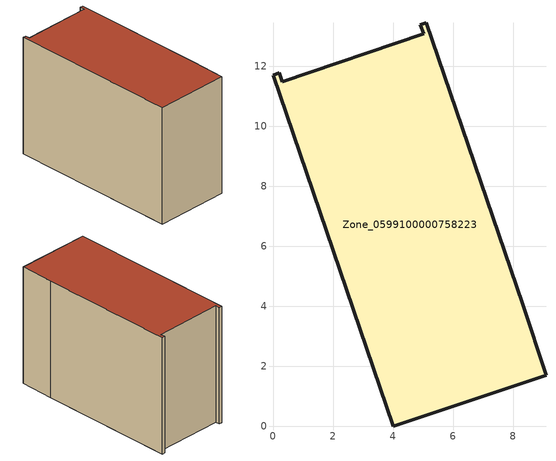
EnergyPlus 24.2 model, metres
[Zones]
Zone_0599100000758223
 floor ground (C_G): 5.02,13.08 4.91,13.38 5.11,13.45 8.32,4.07 9.1,1.7 4.01,0 0,11.7 0.21,11.77 0.32,11.47 z0
 wall outside (C_F): 4.01,0 9.1,1.7 8.32,4.07 5.11,13.45 4.91,13.38 5.02,13.08 0.32,11.47 0.21,11.77 0,11.7 4.01,0 z0:8.65
 roof outside (C_R): 5.02,13.08 0.32,11.47 0.21,11.77 0,11.7 4.01,0 9.1,1.7 8.32,4.07 5.11,13.45 4.91,13.38 z8.65
[BUILDING]
Pand.0599100000758223: North Axis=0; Terrain=City; Loads Convergence Tolerance Value=0.04; Temperature Convergence Tolerance Value=0.4; Solar Distribution=FullExterior; Maximum Number of Warmup Days=25; Minimum Number of Warmup Days=1
[Site:Location]
Rotterdam.The.Hague.AP_ZH_NLD Design_Conditions: Latitude=51.96; Longitude=4.45; Time Zone=1; Elevation=-4.5
[SITE:GROUNDTEMPERATURE:BUILDINGSURFACE]
18, 18, 18, 18, 18, 18, 18, 18, 18, 18, 18, 18
[MATERIAL] Thermal Absorptance=0.9; Solar Absorptance=0.7; Visible Absorptance=0.7
Name | Roughness | Thickness | Conductivity | Density | Specific Heat
G.TI.2006-2014 | MediumSmooth | 0.15 | 0.06 | 540 | 1210
F.TI.2006-2014 | Rough | 0.3 | 0.12 | 1920 | 840
R.TI.2006-2014 | MediumRough | 0.2 | 0.08 | 1500 | 1000
[CONSTRUCTION]
C_G: G.TI.2006-2014
C_F: F.TI.2006-2014
C_R: R.TI.2006-2014
[ZONE]
Zone_0599100000758223: Type=1; Multiplier=1; Ceiling Height=Autocalculate; Volume=Autocalculate; Floor Area=autocalculate; Part of Total Floor Area=Yes
[ZONEINFILTRATION:DESIGNFLOWRATE]
Infil_Zone_0599100000758223: Zone or ZoneList or Space or SpaceList=Zone_0599100000758223; Schedule=AlwaysOn; Design Flow Rate Calculation Method=Flow/Area; Flow Rate per Floor Area=0.0015; Constant Term Coefficient=1; Temperature Term Coefficient=0; Velocity Term Coefficient=0; Velocity Squared Term Coefficient=0
[HVACTEMPLATE:ZONE:IDEALLOADSAIRSYSTEM]
Zone_0599100000758223: Maximum Heating Supply Air Temperature=50; Minimum Cooling Supply Air Temperature=13; Maximum Heating Supply Air Humidity Ratio=0.0156; Minimum Cooling Supply Air Humidity Ratio=0.0077; Heating Limit=NoLimit; Cooling Limit=NoLimit; Dehumidification Control Type=ConstantSensibleHeatRatio; Cooling Sensible Heat Ratio=0.7; Dehumidification Setpoint=60; Humidification Control Type=None; Humidification Setpoint=30; Outdoor Air Method=None; Outdoor Air Flow Rate per Person=0.00944; Outdoor Air Flow Rate per Zone Floor Area=0; Outdoor Air Flow Rate per Zone=0; Demand Controlled Ventilation Type=None; Outdoor Air Economizer Type=NoEconomizer; Heat Recovery Type=None; Sensible Heat Recovery Effectiveness=0.7; Latent Heat Recovery Effectiveness=0.65
[ZONECONTROL:THERMOSTAT]
ThermostatControl_Zone_0599100000758223: Zone or ZoneList=Zone_0599100000758223; Control Type Schedule=DualSetpointControlType; Control 1=Thermostat_Zone_0599100000758223; Temperature Difference Between Cutout And Setpoint=0
[THERMOSTATSETPOINT:DUALSETPOINT]
Thermostat_Zone_0599100000758223: Heating Setpoint Temperature Schedule=HeatingSetpoint_Zone_0599100000758223; Cooling Setpoint Temperature Schedule=CoolingSetpoint_Zone_0599100000758223
[SCHEDULE:COMPACT]
HeatingSetpoint_Zone_0599100000758223: Through: 12/31, For: AllDays, Until: 24:00, 21
CoolingSetpoint_Zone_0599100000758223: Through: 12/31, For: AllDays, Until: 24:00, 24
DualSetpointControlType: Through: 12/31, For: AllDays, Until: 24:00, 4
AlwaysOn: Through: 12/31, For: AllDays, Until: 24:00, 1
